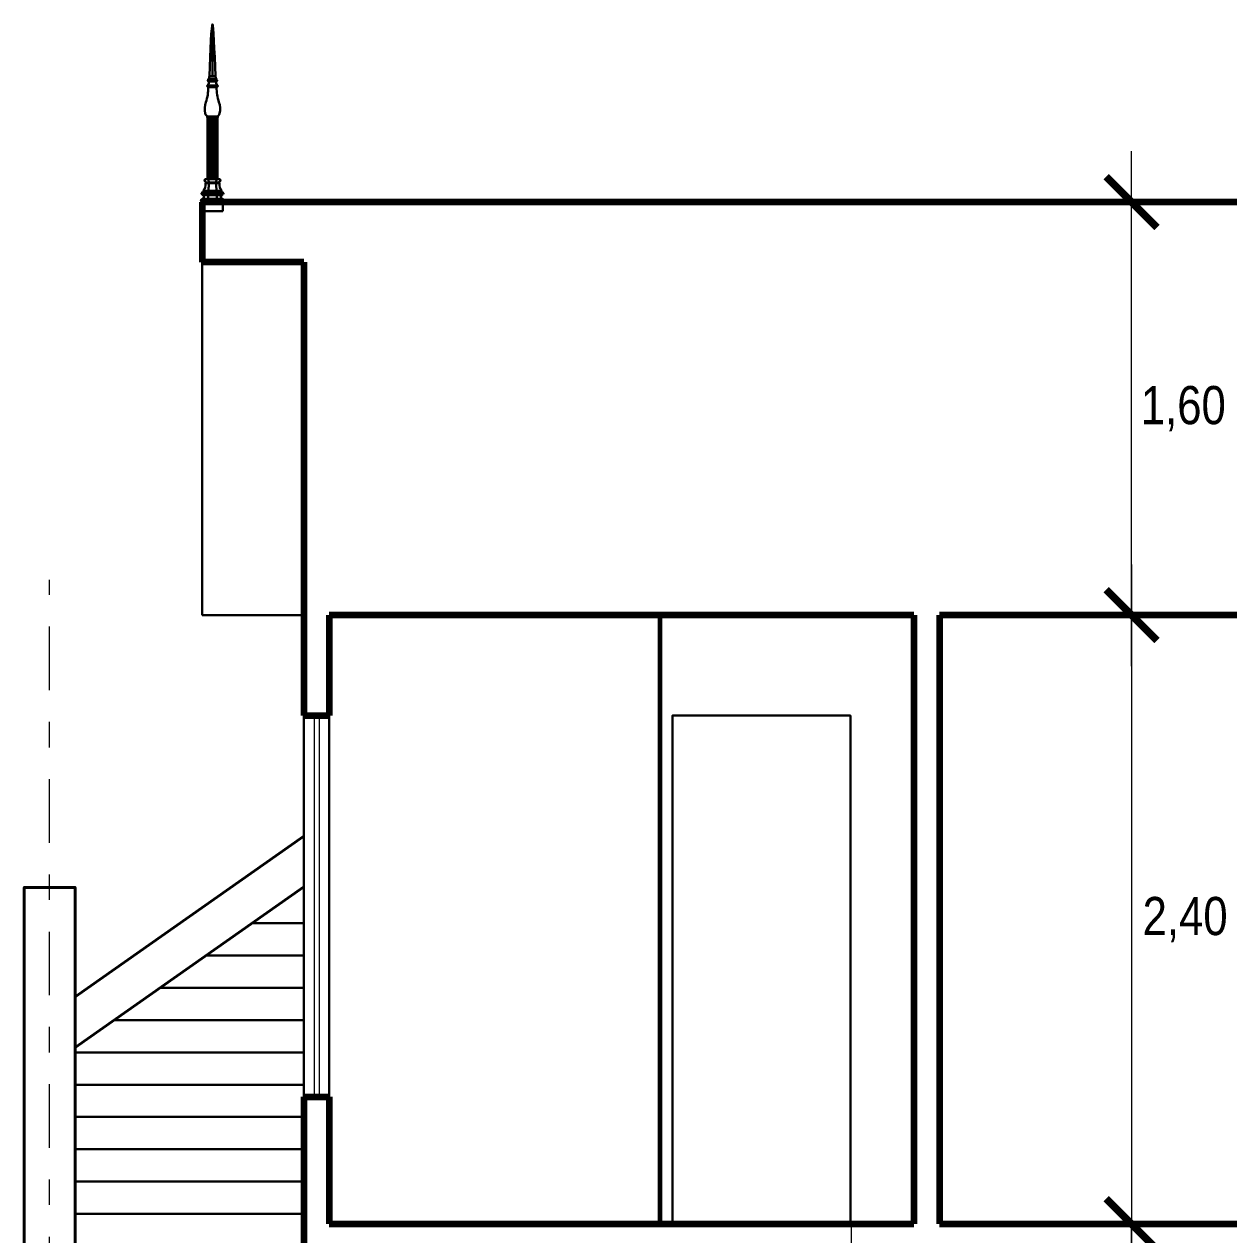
# Model space of a CAD drawing. Header units: millimetres. Extents: x 1119.4 to 1171.3, y 270.1 to 301.5.
# Drawn here: x 1142.909 to 1147.647, y 274.673 to 279.435 of the extents above; entities that cross this region are included whole.
import ezdxf

# ---------------------------------------------------------------- set-up
doc = ezdxf.new("R2010")
doc.units = ezdxf.units.MM
doc.linetypes.add('DASHDOT', pattern=[1, 0.5, -0.25, 0, -0.25])
for name, color, linetype, lineweight in [('01', 146, 'Continuous', 9), ('03', 116, 'Continuous', 30), ('04', 20, 'Continuous', 40), ('06', 192, 'Continuous', 60), ('1 MARGEN', 254, 'Continuous', 100), ('cotas', 86, 'Continuous', 15), ('ejes', 252, 'DASHDOT', 15)]:
    doc.layers.add(name, color=color, linetype=linetype, lineweight=lineweight)
doc.styles.get("Standard").update_dxf_attribs({"font": 'ARIALN.TTF'})

# ---------------------------------------------------------------- blocks, each defined once
blk = doc.blocks.new('_ArchTick')
at = {"color": 0, "linetype": 'ByBlock', "const_width": 0.15}
blk.add_lwpolyline([(-0.5, -0.5), (0.5, 0.5)], dxfattribs=at)

msp = doc.modelspace()

# ---------------------------------------------------------------- linework, layer by layer
at = {"layer": '01'}
for p, q in [((1144.048689894659, 276.7150524880798), (1144.048689894659, 275.2150524880794)), ((1144.068689894659, 276.7150524880798), (1144.06868989466, 275.2150524880794))]:
    msp.add_line(p, q, dxfattribs=at)
at = {"layer": '03', "color": 30}
for p, q in [((1143.64921095614, 279.2303193354794), (1143.64921095614, 279.4350423244632)), ((1143.66108595614, 279.2303193354794), (1143.63733595614, 279.2303193354794)), ((1143.66108595614, 279.2290693354794), (1143.63733595614, 279.2290693354794)), ((1143.66796095614, 279.1945693254794), (1143.63046095614, 279.1945693254794)), ((1143.66796095614, 279.1895693254794), (1143.63046095614, 279.1895693254794)), ((1143.66608595614, 279.2153193354794), (1143.63233595614, 279.2153193354794)), ((1143.66608595614, 279.2115693354795), (1143.63233595614, 279.2115693354795)), ((1143.66546095614, 279.2190693354794), (1143.63296095614, 279.2190693354794)), ((1143.63296095614, 279.2153193354794), (1143.63296095614, 279.2190693354794)), ((1143.63296095614, 279.2110693404793), (1143.63296095614, 279.2115693354795)), ((1143.66546095614, 279.1870693254795), (1143.63296095614, 279.1870693254795)), ((1143.63296095614, 279.1869843354795), (1143.63296095614, 279.1870693254795)), ((1143.66396102114, 279.2095693254794), (1143.63446089614, 279.2095693254794)), ((1143.66546095614, 279.2153193354794), (1143.66546095614, 279.2190693354794)), ((1143.66546095614, 279.2110693404793), (1143.66546095614, 279.2115693354795)), ((1143.66546095614, 279.1869843354795), (1143.66546095614, 279.1870693254795)), ((1143.62909102114, 279.0674766759922), (1143.62909102114, 278.8250524880792)), ((1143.667958539709, 279.0720694953735), (1143.630458539709, 279.0720694953735)), ((1143.667958539709, 279.0670694953735), (1143.630458539709, 279.0670694953735)), ((1143.6304592704, 279.0720694953735), (1143.667957809019, 279.0720694953735)), ((1143.6304592704, 279.0670090559975), (1143.6304592704, 278.8275524880793)), ((1143.665458539709, 279.0645694953736), (1143.632958539709, 279.0645694953736)), ((1143.632958539709, 279.0644845053736), (1143.632958539709, 279.0645694953736)), ((1143.635076719013, 279.0645694953736), (1143.635076719013, 278.8275524880793)), ((1143.642137160642, 279.0645694953736), (1143.642137160642, 278.8275524880793)), ((1143.64921095614, 279.0645694953736), (1143.64921095614, 278.8250524880792)), ((1143.656279918776, 279.0645694953736), (1143.656279918776, 278.8275524880793)), ((1143.663340360405, 279.0645694953736), (1143.663340360405, 278.8275524880793)), ((1143.665458539709, 279.0644845053736), (1143.665458539709, 279.0645694953736)), ((1143.667957809019, 279.0670090559969), (1143.667957809019, 278.8300524880792)), ((1143.66932601114, 279.0674766451914), (1143.66932601114, 278.8250524880792)), ((1143.618064894659, 278.8219274880793), (1143.618064894659, 278.8231774880792)), ((1143.678689894659, 278.8250524880792), (1143.619939894659, 278.8250524880792)), ((1143.673689894659, 278.8100524880792), (1143.623959974659, 278.8100524880792)), ((1143.672439894659, 278.8275524880793), (1143.626189894659, 278.8275524880793)), ((1143.626189894659, 278.8269274880793), (1143.626189894659, 278.8275524880793)), ((1143.671189894659, 278.8125524880793), (1143.627439894659, 278.8125524880793)), ((1143.668064894659, 278.8300524880792), (1143.630564894659, 278.8300524880792)), ((1143.630564894659, 278.8294274880792), (1143.630564894659, 278.8300524880792)), ((1143.633689894659, 278.8231774880792), (1143.633689894659, 278.8219274880793)), ((1143.637749954659, 278.8275524880793), (1143.637514969659, 278.8269274880793)), ((1143.639939894659, 278.8300524880792), (1143.639704909659, 278.8294274880792)), ((1143.658689894659, 278.8300524880792), (1143.658919844659, 278.8294274880792)), ((1143.660874954659, 278.8275524880793), (1143.661109939659, 278.8269274880793)), ((1143.664939894659, 278.8231774880792), (1143.664939894659, 278.8219274880793)), ((1143.668064894659, 278.8294274880792), (1143.668064894659, 278.8300524880792)), ((1143.672439894659, 278.8269274880793), (1143.672439894659, 278.8275524880793)), ((1143.680564894659, 278.8219274880793), (1143.680564894659, 278.8231774880792)), ((1143.606189894659, 278.7688024880792), (1143.606189894659, 278.7700524880793)), ((1143.689939894659, 278.7725524880792), (1143.608689894659, 278.7725524880792)), ((1143.688064894659, 278.7650524880793), (1143.609939894659, 278.7650524880793)), ((1143.610564894659, 278.7725524880792), (1143.610564894659, 278.7744274880793)), ((1143.610564894659, 278.7644274880793), (1143.610564894659, 278.7650524880793)), ((1143.686189894659, 278.7625524880792), (1143.612439894659, 278.7625524880792)), ((1143.613109909659, 278.7679619980793), (1143.613109909659, 278.7700524880793)), ((1143.684314894659, 278.7775524880792), (1143.613689894659, 278.7775524880792)), ((1143.614314894659, 278.7775524880792), (1143.614314894659, 278.7800524880793)), ((1143.684314894659, 278.7800524880793), (1143.614314894659, 278.7800524880793)), ((1143.618319869659, 278.7679619980793), (1143.618319869659, 278.7700524880793)), ((1143.623539904659, 278.7679619980793), (1143.623539904659, 278.7700524880793)), ((1143.628744979659, 278.7688024880792), (1143.628744979659, 278.7700524880793)), ((1143.629939894659, 278.7725524880792), (1143.629939894659, 278.7744274880793)), ((1143.631814894659, 278.7775524880792), (1143.631814894659, 278.7800524880793)), ((1143.638899859659, 278.7677689730792), (1143.638899859659, 278.7702349830793)), ((1143.649314894659, 278.7677689730792), (1143.649314894659, 278.7702349830793)), ((1143.659724899659, 278.7677689730792), (1143.659724899659, 278.7702349830793)), ((1143.666814894659, 278.7775524880792), (1143.666814894659, 278.7800524880793)), ((1143.668689894659, 278.7725524880792), (1143.668689894659, 278.7744274880793)), ((1143.669879929659, 278.7688024880792), (1143.669879929659, 278.7700524880793)), ((1143.675084854659, 278.7679619980793), (1143.675084854659, 278.7700524880793)), ((1143.680304884659, 278.7679619980793), (1143.680304884659, 278.7700524880793)), ((1143.684314894659, 278.7775524880792), (1143.684314894659, 278.7800524880793)), ((1143.685514849659, 278.7679619980793), (1143.685514849659, 278.7700524880793)), ((1143.688064894659, 278.7725524880792), (1143.688064894659, 278.7744274880793)), ((1143.688064894659, 278.7644274880793), (1143.688064894659, 278.7650524880793)), ((1143.692439894659, 278.7688024880792), (1143.692439894659, 278.7700524880793)), ((1143.692437454659, 278.7450524880792), (1143.606189894659, 278.7450524880792)), ((1143.692439894659, 278.7375524880792), (1143.606189894659, 278.7375524880792)), ((1143.689939894659, 278.7475524880791), (1143.608689894659, 278.7475524880791)), ((1143.689939894659, 278.7350524880793), (1143.608689894659, 278.7350524880793)), ((1143.608689894659, 278.7350524880792), (1143.608689894659, 278.7000925134421)), ((1143.689939894659, 278.7350524880792), (1143.689939894659, 278.7000925134422)), ((1143.689939894659, 278.7000925134422), (1143.608689894659, 278.7000925134422))]:
    msp.add_line(p, q, dxfattribs=at)
at = {"layer": '03'}
for p, q in [((1143.608689894659, 278.4991586053598), (1143.608689894659, 277.1101314511985)), ((1144.008689894659, 277.1101314511985), (1143.608689894659, 277.1101314511985)), ((1144.008689894659, 276.7150524880796), (1144.008689894659, 275.2150524880794)), ((1144.108689894659, 276.7150524880796), (1144.10868989466, 275.2150524880794))]:
    msp.add_line(p, q, dxfattribs=at)
at = {"layer": '03', "color": 26}
for p, q in [((1144.00868989466, 275.8980524880794), (1143.80462739466, 275.8980524880794)), ((1144.00868989466, 275.7710524880794), (1143.623828783548, 275.7710524880794)), ((1144.008689894659, 275.6440524880794), (1143.443030172437, 275.6440524880794)), ((1144.008689894659, 275.5170524880793), (1143.262231561326, 275.5170524880793)), ((1144.008689894659, 275.3900524880794), (1143.108689894658, 275.3900524880794)), ((1144.008689894659, 275.2630524880793), (1143.108689894658, 275.2630524880794)), ((1144.008689894659, 275.1360524880794), (1143.108689894658, 275.1360524880794)), ((1144.008689894659, 275.0090524880794), (1143.108689894658, 275.0090524880794)), ((1144.008689894659, 274.8820524880794), (1143.108689894658, 274.8820524880794)), ((1144.008689894659, 274.7550524880794), (1143.108689894658, 274.7550524880794))]:
    msp.add_line(p, q, dxfattribs=at)
at = {"layer": '03', "color": 30}
for points in [[(1143.635109879659, 278.8073714830792), (1143.635002149659, 278.8053330980792), (1143.634889849659, 278.8032949830791), (1143.634774949659, 278.8012570930792), (1143.634654859659, 278.7992194730792), (1143.634524094659, 278.7971824230792), (1143.634384934659, 278.7951459880793), (1143.634238909659, 278.7931100080792), (1143.634079909659, 278.7910749780792), (1143.633882614659, 278.7888793180791), (1143.633689894659, 278.7870119830793), (1143.633601089659, 278.7862847880792), (1143.633504959659, 278.7855584680792), (1143.633401809659, 278.7848334080792), (1143.633284929659, 278.7841109830792), (1143.633149429659, 278.7833921430793), (1143.632999894659, 278.7826744830793), (1143.632831129659, 278.7819586180792), (1143.632594924659, 278.7812684980793), (1143.632250379659, 278.7806321680793), (1143.631814894659, 278.7800524880793)], [(1143.633689894659, 278.8231774880792), (1143.633706374659, 278.8233053930793), (1143.633724839659, 278.8234329980793), (1143.633746049659, 278.8235598730793), (1143.633769854659, 278.8236864830793), (1143.633798079659, 278.8238127130793), (1143.633829969659, 278.8239379880793), (1143.633864759659, 278.8240620030792), (1143.633904894659, 278.8241844930793), (1143.633955094659, 278.8243082430793), (1143.634009874659, 278.8244204680792), (1143.634057174659, 278.8245023330792), (1143.634109969659, 278.8245804980793), (1143.634167344659, 278.8246545380792), (1143.634229904659, 278.8247244980793), (1143.634297959659, 278.8247900380793), (1143.634369979659, 278.8248509980792), (1143.634445969659, 278.8249069930793), (1143.634524859659, 278.8249589880793), (1143.634606339659, 278.8250076630793), (1143.634689959659, 278.8250524880792)], [(1143.633689894659, 278.8219274880793), (1143.633816389659, 278.8211626030793), (1143.633949904659, 278.8203989780792), (1143.634090439659, 278.8196369530792), (1143.634239974659, 278.8188764930793), (1143.634402329659, 278.8181182480793), (1143.634579939659, 278.8173634680792), (1143.634777849659, 278.8166134980793), (1143.634999864659, 278.8158699780793), (1143.635277114659, 278.8150905980792), (1143.635564894659, 278.8144274880792), (1143.635736404659, 278.8141106380792), (1143.635929884659, 278.8138069880793), (1143.636148239659, 278.8135213080793), (1143.636394974659, 278.8132595030793), (1143.636673139659, 278.8130294030792), (1143.636979844659, 278.8128400030793), (1143.637311419659, 278.8126989730793), (1143.637659929659, 278.8126054730793), (1143.638016219659, 278.8125566080793), (1143.638374954659, 278.8125524880793)], [(1143.637149979659, 278.8100524880792), (1143.636984269659, 278.8099937430793), (1143.636819929659, 278.8099295030793), (1143.636655744659, 278.8098600380791), (1143.636494919659, 278.8097845080792), (1143.636340194659, 278.8097014980792), (1143.636189894659, 278.8096094880792), (1143.636043259659, 278.8095078630793), (1143.635904859659, 278.8093959780791), (1143.635779434659, 278.8092738330793), (1143.635664839659, 278.8091379930793), (1143.635559554659, 278.8089830380792), (1143.635469834659, 278.8088184730792), (1143.635393999659, 278.8086473430793), (1143.635329909659, 278.8084714880792), (1143.635275589659, 278.8082921980792), (1143.635229964659, 278.8081105030792), (1143.635191969659, 278.8079270530793), (1143.635159929659, 278.8077424980793), (1143.635132459659, 278.8075572930793), (1143.635109879659, 278.8073714830792)], [(1143.637514969659, 278.8269274880793), (1143.637486284659, 278.8268357430793), (1143.637454849659, 278.8267449930793), (1143.637421279659, 278.8266553880793), (1143.637384964659, 278.8265669980792), (1143.637346514659, 278.8264798330792), (1143.637304854659, 278.8263940030793), (1143.637258774659, 278.8263099280792), (1143.637209944659, 278.8262274930793), (1143.637161729659, 278.8261505080792), (1143.637104964659, 278.8260670080792), (1143.637024244659, 278.8259569930792), (1143.636939864659, 278.8258499880792), (1143.636853499659, 278.8257453530792), (1143.636764849659, 278.8256424680793), (1143.636673139659, 278.8255412630792), (1143.636579909659, 278.8254414730793), (1143.636485459659, 278.8253430530792), (1143.636389939659, 278.8252454730792), (1143.636292894659, 278.8251485780793), (1143.636194929659, 278.8250524880792)], [(1143.638374954659, 278.8125524880793), (1143.638343369659, 278.8123728180792), (1143.638309954659, 278.8121934880793), (1143.638273634659, 278.8120147280792), (1143.638234879659, 278.8118364680793), (1143.638194289659, 278.8116587830792), (1143.638149889659, 278.8114819680793), (1143.638100294659, 278.8113064530793), (1143.638044909659, 278.8111325030793), (1143.637976244659, 278.8109528330792), (1143.637904984659, 278.8107944830792), (1143.637855239659, 278.8106987380793), (1143.637799849659, 278.8106060030792), (1143.637737899659, 278.8105173080793), (1143.637669844659, 278.8104330030793), (1143.637595384659, 278.8103536980792), (1143.637514969659, 278.8102804930793), (1143.637429824659, 278.8102136980792), (1143.637339949659, 278.8101535030793), (1143.637246719659, 278.8100996780793), (1143.637149979659, 278.8100524880792)], [(1143.639704909659, 278.8294274880792), (1143.639676374659, 278.8293357430792), (1143.639644944659, 278.8292449930792), (1143.639611374659, 278.8291553880792), (1143.639574904659, 278.8290669980793), (1143.639536454659, 278.8289798330793), (1143.639494949659, 278.8288940030793), (1143.639448869659, 278.8288099280792), (1143.639399889659, 278.8287274930792), (1143.639351669659, 278.8286505080792), (1143.639294909659, 278.8285670080793), (1143.639214494659, 278.8284571430793), (1143.639129959659, 278.8283499880793), (1143.639040999659, 278.8282451980792), (1143.638949904659, 278.8281424680792), (1143.638858199659, 278.8280412630793), (1143.638764969659, 278.8279414730792), (1143.638670364659, 278.8278428630792), (1143.638574844659, 278.8277454730793), (1143.638480239659, 278.8276485780792), (1143.638384874659, 278.8275524880793)], [(1143.658919844659, 278.8294274880792), (1143.658948534659, 278.8293357430792), (1143.658979964659, 278.8292449930792), (1143.659013384659, 278.8291554980792), (1143.659049849659, 278.8290669980793), (1143.659090899659, 278.8289795680793), (1143.659134844659, 278.8288940030793), (1143.659178329659, 278.8288100780793), (1143.659224869659, 278.8287274930792), (1143.659273084659, 278.8286505080792), (1143.659329849659, 278.8285670080793), (1143.659410414659, 278.8284571430793), (1143.659494949659, 278.8283499880793), (1143.659583754659, 278.8282451980792), (1143.659674849659, 278.8281424680792), (1143.659766709659, 278.8280412630793), (1143.659859939659, 278.8279414730792), (1143.659954544659, 278.8278429030793), (1143.660049909659, 278.8277454730793), (1143.660144514659, 278.8276485780792), (1143.660239884659, 278.8275524880793)], [(1143.664939894659, 278.8219274880793), (1143.664810959659, 278.8211625280793), (1143.664674849659, 278.8203989780792), (1143.664534469659, 278.8196369530792), (1143.664384934659, 278.8188764930793), (1143.664222579659, 278.8181182480793), (1143.664044969659, 278.8173634680792), (1143.663846909659, 278.8166134230793), (1143.663624894659, 278.8158699780793), (1143.663350234659, 278.8150908630793), (1143.663064894659, 278.8144274880792), (1143.662890794659, 278.8141104880792), (1143.662694869659, 278.8138069880793), (1143.662476669659, 278.8135213430793), (1143.662229934659, 278.8132595030793), (1143.661951464659, 278.8130292480793), (1143.661644914659, 278.8128400030793), (1143.661316389659, 278.8126992380793), (1143.660969864659, 278.8126054730793), (1143.660611129659, 278.8125564530793), (1143.660249954659, 278.8125524880793)], [(1143.660249954659, 278.8125524880793), (1143.660281539659, 278.8123728180792), (1143.660314959659, 278.8121934880793), (1143.660351274659, 278.8120147280792), (1143.660389879659, 278.8118364680793), (1143.660430464659, 278.8116588580792), (1143.660474869659, 278.8114819680793), (1143.660527054659, 278.8113062630792), (1143.660584884659, 278.8111325030793), (1143.660651109659, 278.8109529480793), (1143.660719924659, 278.8107944830792), (1143.660769669659, 278.8106987380793), (1143.660824904659, 278.8106060030792), (1143.660886854659, 278.8105173080793), (1143.660954909659, 278.8104330030793), (1143.661029524659, 278.8103536980792), (1143.661109939659, 278.8102804930793), (1143.661195084659, 278.8102136980792), (1143.661284959659, 278.8101535030793), (1143.661378189659, 278.8100996780793), (1143.661474929659, 278.8100524880792)], [(1143.661109939659, 278.8269274880793), (1143.661138474659, 278.8268357430793), (1143.661169909659, 278.8267449930793), (1143.661203474659, 278.8266553880793), (1143.661239944659, 278.8265669980792), (1143.661278399659, 278.8264798330792), (1143.661319899659, 278.8263940030793), (1143.661365984659, 278.8263099280792), (1143.661414964659, 278.8262274930793), (1143.661463179659, 278.8261505080792), (1143.661519944659, 278.8260670080792), (1143.661600509659, 278.8259569930792), (1143.661684889659, 278.8258499880792), (1143.661771254659, 278.8257453530792), (1143.661859909659, 278.8256424680793), (1143.661951614659, 278.8255412630792), (1143.662044844659, 278.8254414730793), (1143.662139299659, 278.8253430530792), (1143.662234969659, 278.8252454730792), (1143.662332014659, 278.8251485780793), (1143.662429979659, 278.8250524880792)], [(1143.661474929659, 278.8100524880792), (1143.661640639659, 278.8099937430793), (1143.661804979659, 278.8099295030793), (1143.661969009659, 278.8098600380791), (1143.662129839659, 278.8097845080792), (1143.662284559659, 278.8097014980792), (1143.662434859659, 278.8096094880792), (1143.662581499659, 278.8095078630793), (1143.662719894659, 278.8093959780791), (1143.662845324659, 278.8092738680792), (1143.662959914659, 278.8091379930793), (1143.663065199659, 278.8089830380792), (1143.663154924659, 278.8088184730792), (1143.663230759659, 278.8086473430793), (1143.663294844659, 278.8084714880792), (1143.663349319659, 278.8082922330792), (1143.663394944659, 278.8081105030792), (1143.663432939659, 278.8079270530793), (1143.663464979659, 278.8077424980793), (1143.663492294659, 278.8075572930793), (1143.663514879659, 278.8073714830792)], [(1143.663514879659, 278.8073714830792), (1143.663622604659, 278.8053331330792), (1143.663734909659, 278.8032949830791), (1143.663852249659, 278.8012570530792), (1143.663974929659, 278.7992194730792), (1143.664103254659, 278.7971824630793), (1143.664239974659, 278.7951459880793), (1143.664385849659, 278.7931100430793), (1143.664544844659, 278.7910749780792), (1143.664744734659, 278.7888792380793), (1143.664939894659, 278.7870119830793), (1143.665026259659, 278.7862848280793), (1143.665119949659, 278.7855584680792), (1143.665222944659, 278.7848334080792), (1143.665339979659, 278.7841109830792), (1143.665475479659, 278.7833922180793), (1143.665624864659, 278.7826744830793), (1143.665796064659, 278.7819585030793), (1143.666034864659, 278.7812684980793), (1143.666379259659, 278.7806321680793), (1143.666814894659, 278.7800524880793)], [(1143.664939894659, 278.8231774880792), (1143.664920824659, 278.8233054730792), (1143.664899919659, 278.8234329980793), (1143.664878709659, 278.8235599130793), (1143.664854904659, 278.8236864830793), (1143.664826829659, 278.8238127130793), (1143.664794939659, 278.8239379880793), (1143.664759994659, 278.8240621180793), (1143.664719864659, 278.8241844930793), (1143.664672254659, 278.8243079730793), (1143.664619919659, 278.8244204680792), (1143.664570174659, 278.8245024830793), (1143.664514939659, 278.8245804980793), (1143.664457414659, 278.8246545780793), (1143.664394854659, 278.8247244980793), (1143.664326949659, 278.8247900380793), (1143.664254929659, 278.8248509980792), (1143.664178939659, 278.8249070330793), (1143.664099899659, 278.8249589880793), (1143.664018419659, 278.8250076630793), (1143.663934954659, 278.8250524880792)], [(1143.613109909659, 278.7700524880793), (1143.613120894659, 278.7702210580793), (1143.613134934659, 278.7703894780792), (1143.613153089659, 278.7705577430792), (1143.613174909659, 278.7707254780793), (1143.613199629659, 278.7708924830793), (1143.613229844659, 278.7710584980792), (1143.613265854659, 278.7712231430793), (1143.613309954659, 278.7713859930792), (1143.613368394659, 278.7715505580792), (1143.613434919659, 278.7717004730792), (1143.613495344659, 278.7718121330793), (1143.613564924659, 278.7719189830792), (1143.613646409659, 278.7720201080792), (1143.613734909659, 278.7721144830792), (1143.613827074659, 278.7722024880792), (1143.613924879659, 278.7722839730793), (1143.614027879659, 278.7723589280793), (1143.614134844659, 278.7724284730792), (1143.614245924659, 278.7724930180792), (1143.614359909659, 278.7725524880792)], [(1143.613109909659, 278.7679619980793), (1143.613120439659, 278.7678123830792), (1143.613134934659, 278.7676629980792), (1143.613152634659, 278.7675136530793), (1143.613174909659, 278.7673649980793), (1143.613202074659, 278.7672174030793), (1143.613234879659, 278.7670709980792), (1143.613273939659, 278.7669261930793), (1143.613319869659, 278.7667834830792), (1143.613369309659, 278.7666508080792), (1143.613434919659, 278.7665069930792), (1143.613541734659, 278.7663188930792), (1143.613664869659, 278.7661414680791), (1143.613798844659, 278.7659748430792), (1143.613944869659, 278.7658179830793), (1143.614103409659, 278.7656708880793), (1143.614269884659, 278.7655329880793), (1143.614442459659, 278.7654032130793), (1143.614619919659, 278.7652804930792), (1143.614800584659, 278.7651634980792), (1143.614984909659, 278.7650524880793)], [(1143.618319869659, 278.7700524880793), (1143.618330854659, 278.7702210980792), (1143.618344894659, 278.7703894780792), (1143.618360459659, 278.7705577080793), (1143.618379839659, 278.7707254780793), (1143.618404554659, 278.7708924080792), (1143.618434919659, 278.7710584980792), (1143.618473374659, 278.7712232180793), (1143.618519914659, 278.7713859930792), (1143.618578354659, 278.7715505580792), (1143.618644884659, 278.7717004730792), (1143.618705459659, 278.7718122830793), (1143.618774889659, 278.7719189830792), (1143.618853469659, 278.7720197680792), (1143.618939834659, 278.7721144830792), (1143.619034594659, 278.7722026780792), (1143.619134844659, 278.7722839730793), (1143.619237839659, 278.7723589680793), (1143.619344954659, 278.7724284730792), (1143.619456039659, 278.7724930180792), (1143.619569869659, 278.7725524880792)], [(1143.618319869659, 278.7679619980793), (1143.618327804659, 278.7678124230792), (1143.618339859659, 278.7676629980792), (1143.618357559659, 278.7675136530793), (1143.618379839659, 278.7673649980793), (1143.618406999659, 278.7672174030793), (1143.618439959659, 278.7670709980792), (1143.618478869659, 278.7669263030792), (1143.618524949659, 278.7667834830792), (1143.618576979659, 278.7666505780792), (1143.618644884659, 278.7665069930792), (1143.618749099659, 278.7663192330792), (1143.618869949659, 278.7661414680791), (1143.619006514659, 278.7659746130793), (1143.619154984659, 278.7658179830793), (1143.619313369659, 278.7656708880793), (1143.619479844659, 278.7655329880793), (1143.619652419659, 278.7654032130793), (1143.619829879659, 278.7652804930792), (1143.620010544659, 278.7651634980792), (1143.620194869659, 278.7650524880793)], [(1143.623539904659, 278.7700524880793), (1143.623550889659, 278.7702210980792), (1143.623564924659, 278.7703894780792), (1143.623580489659, 278.7705577080793), (1143.623599869659, 278.7707254780793), (1143.623624589659, 278.7708924080792), (1143.623654954659, 278.7710584980792), (1143.623693404659, 278.7712232180793), (1143.623739944659, 278.7713859930792), (1143.623798384659, 278.7715505580792), (1143.623864914659, 278.7717004730792), (1143.623925489659, 278.7718122830793), (1143.623994919659, 278.7719189830792), (1143.624073504659, 278.7720197680792), (1143.624159864659, 278.7721144830792), (1143.624254624659, 278.7722026780792), (1143.624354874659, 278.7722839730793), (1143.624457869659, 278.7723589280793), (1143.624564834659, 278.7724284730792), (1143.624675919659, 278.7724930530793), (1143.624789904659, 278.7725524880792)], [(1143.623539904659, 278.7679619980793), (1143.623547834659, 278.7678124230792), (1143.623559889659, 278.7676629980792), (1143.623577589659, 278.7675136530793), (1143.623599869659, 278.7673649980793), (1143.623627029659, 278.7672174030793), (1143.623659834659, 278.7670709980792), (1143.623698899659, 278.7669263030792), (1143.623744979659, 278.7667834830792), (1143.623797014659, 278.7666505430792), (1143.623864914659, 278.7665069930792), (1143.623969129659, 278.7663192330792), (1143.624089979659, 278.7661414680791), (1143.624226549659, 278.7659746530793), (1143.624374864659, 278.7658179830793), (1143.624533399659, 278.7656708880793), (1143.624699874659, 278.7655329880793), (1143.624872454659, 278.7654032130793), (1143.625049909659, 278.7652804930792), (1143.625230574659, 278.7651634980792), (1143.625414904659, 278.7650524880793)], [(1143.628744979659, 278.7700524880793), (1143.628746504659, 278.7702322730793), (1143.628749864659, 278.7704119830793), (1143.628753679659, 278.7705915030792), (1143.628759934659, 278.7707709880792), (1143.628768019659, 278.7709503530792), (1143.628779924659, 278.7711294930792), (1143.628797014659, 278.7713082480792), (1143.628819899659, 278.7714864730792), (1143.628856674659, 278.7716734680793), (1143.628899859659, 278.7718374980792), (1143.628929459659, 278.7719288230793), (1143.628964859659, 278.7720179730793), (1143.629006364659, 278.7721041480793), (1143.629054884659, 278.7721870030791), (1143.629113939659, 278.7722652430792), (1143.629179854659, 278.7723369980793), (1143.629249284659, 278.7724016530792), (1143.629324964659, 278.7724594880792), (1143.629407824659, 278.7725098780793), (1143.629494949659, 278.7725524880792)], [(1143.628744979659, 278.7688024880792), (1143.628753829659, 278.7685134480793), (1143.628764969659, 278.7682244830793), (1143.628775804659, 278.7679357130793), (1143.628789839659, 278.7676469780793), (1143.628809829659, 278.7673582430792), (1143.628834854659, 278.7670700030793), (1143.628865829659, 278.7667825280793), (1143.628904894659, 278.7664959680793), (1143.628960739659, 278.7661920530793), (1143.629024979659, 278.7659309730792), (1143.629066179659, 278.7658083680792), (1143.629114854659, 278.7656884730793), (1143.629172529659, 278.7655723530792), (1143.629239974659, 278.7654619980792), (1143.629316114659, 278.7653593430792), (1143.629404924659, 278.7652669880792), (1143.629509904659, 278.7651886330792), (1143.629624954659, 278.7651264930793), (1143.629745039659, 278.7650809830793), (1143.629869859659, 278.7650524880793)], [(1143.631814894659, 278.7775524880792), (1143.631653154659, 278.7774883630792), (1143.631494919659, 278.7774174880792), (1143.631342939659, 278.7773399730793), (1143.631194929659, 278.7772544830792), (1143.631051344659, 278.7771598030793), (1143.630914934659, 278.7770554730793), (1143.630787519659, 278.7769411830793), (1143.630669874659, 278.7768169780792), (1143.630566879659, 278.7766881180793), (1143.630469834659, 278.7765399930793), (1143.630365919659, 278.7763462830793), (1143.630279859659, 278.7761439880792), (1143.630209214659, 278.7759365080792), (1143.630149859659, 278.7757254780793), (1143.630098434659, 278.7755120830792), (1143.630054949659, 278.7752969730792), (1143.630019854659, 278.7750806380793), (1143.629989944659, 278.7748634680793), (1143.629962784659, 278.7746457280792), (1143.629939894659, 278.7744274880793)], [(1143.629939894659, 278.7650524880793), (1143.629948289659, 278.7648871580792), (1143.629959884659, 278.7647219830793), (1143.629975599659, 278.7645570330793), (1143.629994979659, 278.7643924680792), (1143.630019699659, 278.7642285130793), (1143.630049909659, 278.7640654730793), (1143.630088364659, 278.7639038830793), (1143.630134904659, 278.7637445030791), (1143.630190599659, 278.7635840980793), (1143.630254839659, 278.7634365080793), (1143.630317854659, 278.7633224480793), (1143.630389879659, 278.7632134980793), (1143.630471359659, 278.7631102730793), (1143.630559859659, 278.7630134930793), (1143.630651869659, 278.7629228580793), (1143.630749984659, 278.7628379780792), (1143.630855729659, 278.7627593230793), (1143.630964979659, 278.7626860030791), (1143.631076064659, 278.7626168780793), (1143.631189894659, 278.7625524880792)], [(1143.631189894659, 278.7625524880792), (1143.631427474659, 278.7617946580792), (1143.631649949659, 278.7610319880793), (1143.631859299659, 278.7602650830793), (1143.632049879659, 278.7594934830793), (1143.632218034659, 278.7587168080793), (1143.632359939659, 278.7579349880792), (1143.632469499659, 278.7571480180793), (1143.632544874659, 278.7563569980791), (1143.632582719659, 278.7555582430791), (1143.632574934659, 278.7547689780793), (1143.632521529659, 278.7540171030793), (1143.632424944659, 278.7532694980791), (1143.632289594659, 278.7525281880793), (1143.632119919659, 278.7517939730793), (1143.631918809659, 278.7510674280793), (1143.631689924659, 278.7503490030792), (1143.631434954659, 278.7496388580793), (1143.631159834659, 278.7489364980793), (1143.630870684659, 278.7482408130793), (1143.630564894659, 278.7475524880791)], [(1143.638899859659, 278.7677689730792), (1143.638889329659, 278.7676240130793), (1143.638874984659, 278.7674794730792), (1143.638859574659, 278.7673355480792), (1143.638839889659, 278.7671919980793), (1143.638812574659, 278.7670491780792), (1143.638779924659, 278.7669074980793), (1143.638743299659, 278.7667669680793), (1143.638699964659, 278.7666284930792), (1143.638652819659, 278.7665000530793), (1143.638589949659, 278.7663610030793), (1143.638486189659, 278.7661804180792), (1143.638364884659, 278.7660110080792), (1143.638228774659, 278.7658535730793), (1143.638079849659, 278.7657085030793), (1143.637921769659, 278.7655749480792), (1143.637754839659, 278.7654524980793), (1143.637580124659, 278.7653408030793), (1143.637399919659, 278.7652375030792), (1143.637214219659, 278.7651412580792), (1143.637024859659, 278.7650524880793)], [(1143.638899859659, 278.7702349830793), (1143.638896804659, 278.7703645680792), (1143.638889939659, 278.7704940030793), (1143.638882004659, 278.7706231680793), (1143.638869949659, 278.7707519880793), (1143.638850264659, 278.7708799330793), (1143.638824934659, 278.7710070030793), (1143.638793349659, 278.7711329230792), (1143.638754899659, 278.7712569780791), (1143.638710039659, 278.7713766480791), (1143.638654954659, 278.7714965030792), (1143.638584914659, 278.7716251330793), (1143.638504959659, 278.7717480080793), (1143.638415849659, 278.7718649630791), (1143.638319869659, 278.7719765080792), (1143.638217329659, 278.7720826680792), (1143.638109909659, 278.7721839880793), (1143.637998979659, 278.7722810730793), (1143.637884844659, 278.7723744930793), (1143.637768569659, 278.7724650530793), (1143.637649859659, 278.7725524880792)], [(1143.638899859659, 278.7702349830793), (1143.638903059659, 278.7703645280793), (1143.638909929659, 278.7704940030793), (1143.638920304659, 278.7706232030793), (1143.638934954659, 278.7707519880793), (1143.638954789659, 278.7708800080793), (1143.638979964659, 278.7710070030793), (1143.639008959659, 278.7711328480792), (1143.639044969659, 278.7712569780791), (1143.639089829659, 278.7713766480791), (1143.639144914659, 278.7714965030792), (1143.639214799659, 278.7716249830793), (1143.639294909659, 278.7717480080793), (1143.639386764659, 278.7718653080792), (1143.639484879659, 278.7719765080792), (1143.639584974659, 278.7720825180793), (1143.639689959659, 278.7721839880793), (1143.639800889659, 278.7722810730793), (1143.639914869659, 278.7723744930793), (1143.640031144659, 278.7724650530793), (1143.640149859659, 278.7725524880792)], [(1143.638899859659, 278.7677689730792), (1143.638910539659, 278.7676240530793), (1143.638924879659, 278.7674794730792), (1143.638942734659, 278.7673354330792), (1143.638964859659, 278.7671919980793), (1143.638989729659, 278.7670492530792), (1143.639019944659, 278.7669074980793), (1143.639056564659, 278.7667670780793), (1143.639099899659, 278.7666284930792), (1143.639149644659, 278.7664997480792), (1143.639214949659, 278.7663610030793), (1143.639316114659, 278.7661805680792), (1143.639434984659, 278.7660110080792), (1143.639570939659, 278.7658537630792), (1143.639719864659, 278.7657085030793), (1143.639880689659, 278.7655747580793), (1143.640049909659, 278.7654524980793), (1143.640224929659, 278.7653406480792), (1143.640404984659, 278.7652375030792), (1143.640588089659, 278.7651412930792), (1143.640774859659, 278.7650524880793)], [(1143.649314894659, 278.7677689730792), (1143.649304214659, 278.7676240530793), (1143.649289869659, 278.7674794730792), (1143.649271864659, 278.7673354330792), (1143.649249894659, 278.7671919980793), (1143.649225174659, 278.7670493280792), (1143.649194959659, 278.7669074980793), (1143.649155744659, 278.7667668530793), (1143.649109969659, 278.7666284930792), (1143.649062819659, 278.7665000130793), (1143.648999954659, 278.7663610030793), (1143.648896194659, 278.7661802630793), (1143.648774889659, 278.7660110080792), (1143.648641524659, 278.7658539580792), (1143.648494889659, 278.7657085030793), (1143.648334059659, 278.7655747580793), (1143.648164839659, 278.7654524980793), (1143.647989974659, 278.7653406880793), (1143.647809919659, 278.7652375030792), (1143.647626664659, 278.7651412580792), (1143.647439894659, 278.7650524880793)], [(1143.649314894659, 278.7702349830793), (1143.649311844659, 278.7703645280793), (1143.649304979659, 278.7704940030793), (1143.649294599659, 278.7706232030793), (1143.649279954659, 278.7707519880793), (1143.649260119659, 278.7708800080793), (1143.649234939659, 278.7710070030793), (1143.649205949659, 278.7711328480792), (1143.649169939659, 278.7712569780791), (1143.649125074659, 278.7713764930793), (1143.649069839659, 278.7714965030792), (1143.648997359659, 278.7716253280793), (1143.648914964659, 278.7717480080793), (1143.648825849659, 278.7718649630791), (1143.648729874659, 278.7719765080792), (1143.648627029659, 278.7720828230792), (1143.648519914659, 278.7721839880793), (1143.648411574659, 278.7722808830792), (1143.648299879659, 278.7723744930793), (1143.648183609659, 278.7724650530793), (1143.648064894659, 278.7725524880792)], [(1143.649314894659, 278.7702349830793), (1143.649315504659, 278.7703645280793), (1143.649319929659, 278.7704940030793), (1143.649330309659, 278.7706232030793), (1143.649344954659, 278.7707519880793), (1143.649364794659, 278.7708799330793), (1143.649389969659, 278.7710070030793), (1143.649421554659, 278.7711330380793), (1143.649459854659, 278.7712569780791), (1143.649502119659, 278.7713763780793), (1143.649554914659, 278.7714965030792), (1143.649627549659, 278.7716252880792), (1143.649709944659, 278.7717480080793), (1143.649798904659, 278.7718649630791), (1143.649894884659, 278.7719765080792), (1143.649997419659, 278.7720826680792), (1143.650104844659, 278.7721839880793), (1143.650215774659, 278.7722810730793), (1143.650329909659, 278.7723744930793), (1143.650446184659, 278.7724650530793), (1143.650564894659, 278.7725524880792)], [(1143.649314894659, 278.7677689730792), (1143.649322984659, 278.7676240880793), (1143.649334884659, 278.7674794730792), (1143.649352739659, 278.7673354330792), (1143.649374864659, 278.7671919980793), (1143.649399734659, 278.7670493280792), (1143.649429949659, 278.7669074980793), (1143.649469164659, 278.7667668880792), (1143.649514939659, 278.7666284930792), (1143.649562089659, 278.7665000130793), (1143.649624954659, 278.7663610030793), (1143.649728559659, 278.7661804180792), (1143.649849869659, 278.7660110080792), (1143.649985979659, 278.7658536130792), (1143.650134904659, 278.7657085030793), (1143.650292984659, 278.7655749480792), (1143.650459914659, 278.7654524980793), (1143.650634629659, 278.7653408030793), (1143.650814834659, 278.7652375030792), (1143.651000534659, 278.7651412180792), (1143.651189894659, 278.7650524880793)], [(1143.659724899659, 278.7677689730792), (1143.659714219659, 278.7676240130793), (1143.659699874659, 278.7674794730792), (1143.659684464659, 278.7673355480792), (1143.659664934659, 278.7671919980793), (1143.659637619659, 278.7670491780792), (1143.659604964659, 278.7669074980793), (1143.659568344659, 278.7667670780793), (1143.659524859659, 278.7666284930792), (1143.659475114659, 278.7664997480792), (1143.659409959659, 278.7663610030793), (1143.659308794659, 278.7661805680792), (1143.659189924659, 278.7660110080792), (1143.659053819659, 278.7658535730793), (1143.658904894659, 278.7657085030793), (1143.658746964659, 278.7655751030793), (1143.658579879659, 278.7654524980793), (1143.658402269659, 278.7653404980792), (1143.658219924659, 278.7652375030792), (1143.658036669659, 278.7651412580792), (1143.657849899659, 278.7650524880793)], [(1143.659724899659, 278.7702349830793), (1143.659721849659, 278.7703645280793), (1143.659714979659, 278.7704940030793), (1143.659704604659, 278.7706232830792), (1143.659689959659, 278.7707519880793), (1143.659672714659, 278.7708798580793), (1143.659649979659, 278.7710070030793), (1143.659618394659, 278.7711329230792), (1143.659579939659, 278.7712569780791), (1143.659535079659, 278.7713766480791), (1143.659479844659, 278.7714965030792), (1143.659409804659, 278.7716251330793), (1143.659329849659, 278.7717480080793), (1143.659240889659, 278.7718649630791), (1143.659144914659, 278.7719765080792), (1143.659042219659, 278.7720826680792), (1143.658934954659, 278.7721839880793), (1143.658824019659, 278.7722810730793), (1143.658709884659, 278.7723744930793), (1143.658593614659, 278.7724650930793), (1143.658474899659, 278.7725524880792)], [(1143.659724899659, 278.7702349830793), (1143.659728104659, 278.7703645680792), (1143.659734969659, 278.7704940030793), (1143.659745344659, 278.7706232830792), (1143.659759844659, 278.7707519880793), (1143.659777084659, 278.7708798580793), (1143.659799974659, 278.7710070030793), (1143.659831559659, 278.7711329230792), (1143.659869859659, 278.7712569780791), (1143.659914719659, 278.7713766480791), (1143.659969954659, 278.7714965030792), (1143.660039994659, 278.7716251330793), (1143.660119949659, 278.7717480080793), (1143.660208909659, 278.7718649630791), (1143.660304884659, 278.7719765080792), (1143.660407579659, 278.7720826680792), (1143.660514849659, 278.7721839880793), (1143.660625779659, 278.7722810730793), (1143.660739914659, 278.7723744930793), (1143.660856184659, 278.7724650930793), (1143.660974899659, 278.7725524880792)], [(1143.659724899659, 278.7677689730792), (1143.659735579659, 278.7676240130793), (1143.659749924659, 278.7674794730792), (1143.659765334659, 278.7673355480792), (1143.659784864659, 278.7671919980793), (1143.659812179659, 278.7670491780792), (1143.659844834659, 278.7669074980793), (1143.659881609659, 278.7667669680793), (1143.659924944659, 278.7666284930792), (1143.659972094659, 278.7665000130793), (1143.660034959659, 278.7663610030793), (1143.660138564659, 278.7661804180792), (1143.660259874659, 278.7660110080792), (1143.660395979659, 278.7658535730793), (1143.660544909659, 278.7657085030793), (1143.660702834659, 278.7655751030793), (1143.660869919659, 278.7654524980793), (1143.661047529659, 278.7653404980792), (1143.661229874659, 278.7652375030792), (1143.661413134659, 278.7651412930792), (1143.661599899659, 278.7650524880793)], [(1143.667439894659, 278.7625524880792), (1143.667199724659, 278.7617945830792), (1143.666974959659, 278.7610319880793), (1143.666765609659, 278.7602650430792), (1143.666574874659, 278.7594934830793), (1143.666409319659, 278.7587169230793), (1143.666269854659, 278.7579349880792), (1143.666157854659, 278.7571480180793), (1143.666079879659, 278.7563569980791), (1143.666042189659, 278.7555582430791), (1143.666049974659, 278.7547689780793), (1143.666103379659, 278.7540171030793), (1143.666199964659, 278.7532694980791), (1143.666335159659, 278.7525282280793), (1143.666504839659, 278.7517939730793), (1143.666705949659, 278.7510673880793), (1143.666934984659, 278.7503490030792), (1143.667189804659, 278.7496389730793), (1143.667464919659, 278.7489364980793), (1143.667756514659, 278.7482408130793), (1143.668064894659, 278.7475524880791)], [(1143.666814894659, 278.7775524880792), (1143.666973894659, 278.7774884380792), (1143.667129839659, 278.7774174880792), (1143.667281969659, 278.7773399730793), (1143.667429979659, 278.7772544830792), (1143.667573564659, 278.7771597630792), (1143.667709974659, 278.7770554730793), (1143.667837234659, 278.7769411830793), (1143.667954879659, 278.7768169780792), (1143.668057879659, 278.7766881530792), (1143.668154924659, 278.7765399930793), (1143.668258834659, 278.7763462430793), (1143.668344894659, 278.7761439880792), (1143.668415544659, 278.7759365080792), (1143.668474899659, 278.7757254780793), (1143.668526319659, 278.7755121230791), (1143.668569959659, 278.7752969730792), (1143.668607499659, 278.7750806030792), (1143.668639849659, 278.7748634680793), (1143.668667009659, 278.7746457280792), (1143.668689894659, 278.7744274880793)], [(1143.668689894659, 278.7650524880793), (1143.668678909659, 278.7648871230792), (1143.668664869659, 278.7647219830793), (1143.668649309659, 278.7645570330793), (1143.668629929659, 278.7643924680792), (1143.668605209659, 278.7642285130793), (1143.668574844659, 278.7640654730793), (1143.668536394659, 278.7639038830793), (1143.668489854659, 278.7637445030791), (1143.668434159659, 278.7635840980793), (1143.668369919659, 278.7634365080793), (1143.668306899659, 278.7633224480793), (1143.668234879659, 278.7632134980793), (1143.668153399659, 278.7631102730793), (1143.668064894659, 278.7630134930793), (1143.667972884659, 278.7629228580793), (1143.667874924659, 278.7628379780792), (1143.667769029659, 278.7627591680792), (1143.667659929659, 278.7626860030791), (1143.667551284659, 278.7626169180793), (1143.667439894659, 278.7625524880792)], [(1143.669879929659, 278.7688024880792), (1143.669873674659, 278.7685134480793), (1143.669864974659, 278.7682244830793), (1143.669851394659, 278.7679356730793), (1143.669834914659, 278.7676469780793), (1143.669814924659, 278.7673582430792), (1143.669789904659, 278.7670700030793), (1143.669758924659, 278.7667825280793), (1143.669719864659, 278.7664959680793), (1143.669664019659, 278.7661920930792), (1143.669599929659, 278.7659309730792), (1143.669558579659, 278.7658083680792), (1143.669509904659, 278.7656884730793), (1143.669452379659, 278.7655723530792), (1143.669384934659, 278.7654619980792), (1143.669308489659, 278.7653591530793), (1143.669219834659, 278.7652669880792), (1143.669117754659, 278.7651890180791), (1143.669004839659, 278.7651264930793), (1143.668882309659, 278.7650808330793), (1143.668754899659, 278.7650524880793)], [(1143.669879929659, 278.7700524880793), (1143.669880844659, 278.7702322730793), (1143.669879929659, 278.7704119830793), (1143.669876114659, 278.7705915030792), (1143.669869859659, 278.7707709880792), (1143.669859179659, 278.7709503930793), (1143.669844834659, 278.7711294930792), (1143.669827744659, 278.7713082480792), (1143.669804854659, 278.7714864730792), (1143.669768084659, 278.7716734680793), (1143.669724899659, 278.7718374980792), (1143.669695299659, 278.7719288230793), (1143.669659899659, 278.7720179730793), (1143.669618394659, 278.7721043380793), (1143.669569869659, 278.7721870030791), (1143.669513564659, 278.7722648980792), (1143.669449934659, 278.7723369980793), (1143.669378069659, 278.7724018830793), (1143.669299944659, 278.7724594880792), (1143.669217089659, 278.7725098380793), (1143.669129959659, 278.7725524880792)], [(1143.675084854659, 278.7679619980793), (1143.675076919659, 278.7678124230792), (1143.675064864659, 278.7676629980792), (1143.675047164659, 278.7675136530793), (1143.675024889659, 278.7673649980793), (1143.674997724659, 278.7672174030793), (1143.674964919659, 278.7670709980792), (1143.674926009659, 278.7669263030792), (1143.674879929659, 278.7667834830792), (1143.674827744659, 278.7666505430792), (1143.674759844659, 278.7665069930792), (1143.674655779659, 278.7663192330792), (1143.674534929659, 278.7661414680791), (1143.674398359659, 278.7659746530793), (1143.674249894659, 278.7658179830793), (1143.674091354659, 278.7656708880793), (1143.673924879659, 278.7655329880793), (1143.673752304659, 278.7654032130793), (1143.673574844659, 278.7652804930792), (1143.673394179659, 278.7651634980792), (1143.673209854659, 278.7650524880793)], [(1143.675084854659, 278.7700524880793), (1143.675073869659, 278.7702210980792), (1143.675059984659, 278.7703894780792), (1143.675044264659, 278.7705577080793), (1143.675024889659, 278.7707254780793), (1143.675000169659, 278.7708924080792), (1143.674969954659, 278.7710584980792), (1143.674931504659, 278.7712232180793), (1143.674884964659, 278.7713859930792), (1143.674826524659, 278.7715505580792), (1143.674759844659, 278.7717004730792), (1143.674699264659, 278.7718122830793), (1143.674629839659, 278.7719189830792), (1143.674551254659, 278.7720197680792), (1143.674464889659, 278.7721144830792), (1143.674370134659, 278.7722026780792), (1143.674269884659, 278.7722839730793), (1143.674166884659, 278.7723589280793), (1143.674059919659, 278.7724284730792), (1143.673948839659, 278.7724930180792), (1143.673834854659, 278.7725524880792)], [(1143.680304884659, 278.7679619980793), (1143.680296949659, 278.7678124230792), (1143.680284899659, 278.7676629980792), (1143.680267199659, 278.7675136530793), (1143.680244919659, 278.7673649980793), (1143.680217759659, 278.7672174030793), (1143.680184954659, 278.7670709980792), (1143.680145889659, 278.7669261930793), (1143.680099959659, 278.7667834830792), (1143.680050369659, 278.7666508080792), (1143.679984909659, 278.7665069930792), (1143.679878249659, 278.7663190430793), (1143.679754959659, 278.7661414680791), (1143.679618394659, 278.7659746530793), (1143.679469924659, 278.7658179830793), (1143.679311234659, 278.7656707380793), (1143.679144914659, 278.7655329880793), (1143.678975234659, 278.7654035530793), (1143.678799909659, 278.7652804930792), (1143.678616804659, 278.7651634580793), (1143.678429884659, 278.7650524880793)], [(1143.680304884659, 278.7700524880793), (1143.680293899659, 278.7702210980792), (1143.680279859659, 278.7703894780792), (1143.680264144659, 278.7705577080793), (1143.680244919659, 278.7707254780793), (1143.680220199659, 278.7708924080792), (1143.680189834659, 278.7710584980792), (1143.680151384659, 278.7712233330792), (1143.680104844659, 278.7713859930792), (1143.680048994659, 278.7715502930793), (1143.679984909659, 278.7717004730792), (1143.679921739659, 278.7718124380792), (1143.679849869659, 278.7719189830792), (1143.679771134659, 278.7720199180793), (1143.679684919659, 278.7721144830792), (1143.679593064659, 278.7722023380793), (1143.679494949659, 278.7722839730793), (1143.679389359659, 278.7723591230792), (1143.679279954659, 278.7724284730792), (1143.679168869659, 278.7724930530793), (1143.679054884659, 278.7725524880792)], [(1143.685514849659, 278.7679619980793), (1143.685506914659, 278.7678124230792), (1143.685494859659, 278.7676629980792), (1143.685477159659, 278.7675136530793), (1143.685454879659, 278.7673649980793), (1143.685427719659, 278.7672174030793), (1143.685394914659, 278.7670709980792), (1143.685356004659, 278.7669263030792), (1143.685309919659, 278.7667834830792), (1143.685257734659, 278.7666505430792), (1143.685189834659, 278.7665069930792), (1143.685085769659, 278.7663192330792), (1143.684964919659, 278.7661414680791), (1143.684828354659, 278.7659746530793), (1143.684679884659, 278.7658179830793), (1143.684521349659, 278.7656708880793), (1143.684354874659, 278.7655329880793), (1143.684182299659, 278.7654032480792), (1143.684004839659, 278.7652804930792), (1143.683824174659, 278.7651634580793), (1143.683639849659, 278.7650524880793)], [(1143.685514849659, 278.7700524880793), (1143.685503859659, 278.7702210980792), (1143.685489974659, 278.7703894780792), (1143.685474259659, 278.7705576280792), (1143.685454879659, 278.7707254780793), (1143.685427719659, 278.7708925230793), (1143.685394914659, 278.7710584980792), (1143.685359054659, 278.7712231430793), (1143.685314959659, 278.7713859930792), (1143.685256514659, 278.7715505580792), (1143.685189834659, 278.7717004730792), (1143.685129409659, 278.7718122830793), (1143.685059984659, 278.7719189830792), (1143.684981249659, 278.7720197680792), (1143.684894884659, 278.7721144830792), (1143.684800124659, 278.7722026780792), (1143.684699874659, 278.7722839730793), (1143.684596879659, 278.7723589280793), (1143.684489914659, 278.7724284730792), (1143.684378829659, 278.7724930530793), (1143.684264849659, 278.7725524880792)], [(1143.627749954659, 278.7450524880792), (1143.627645739659, 278.7449447630793), (1143.627544874659, 278.7448329880792), (1143.627444929659, 278.7447177080792), (1143.627349869659, 278.7445989980793), (1143.627262129659, 278.7444763180793), (1143.627179884659, 278.7443499730792), (1143.627104509659, 278.7442199280792), (1143.627034929659, 278.7440864930793), (1143.626974199659, 278.7439625130793), (1143.626909959659, 278.7438114930793), (1143.626822679659, 278.7435711630793), (1143.626749894659, 278.7433259930792), (1143.626689774659, 278.7430775830792), (1143.626639879659, 278.7428269930792), (1143.626598374659, 278.7425751080792), (1143.626564959659, 278.7423220030793), (1143.626539169659, 278.7420677530793), (1143.626519944659, 278.7418129730793), (1143.626506974659, 278.7415586430793), (1143.626499954659, 278.7413024880792), (1143.626499344659, 278.7410407230792), (1143.626504839659, 278.7407789980791), (1143.626516434659, 278.7405175380793), (1143.626534899659, 278.7402564980792), (1143.626560684659, 278.7399959530793), (1143.626594864659, 278.7397364780793), (1143.626639269659, 278.7394786030793), (1143.626694959659, 278.7392229830792), (1143.626768814659, 278.7389575930792), (1143.626849839659, 278.7387239830792), (1143.626908739659, 278.7385868030792), (1143.626974959659, 278.7384529830792), (1143.627048814659, 278.7383231330792), (1143.627129839659, 278.7381974780793), (1143.627218949659, 278.7380765880793), (1143.627314924659, 278.7379610030791), (1143.627417314659, 278.7378509880792), (1143.627524889659, 278.7377465030793), (1143.627635209659, 278.7376468630792), (1143.627749954659, 278.7375524880792)], [(1143.629194959659, 278.7475524880791), (1143.629076249659, 278.7474987780793), (1143.628959974659, 278.7474394980793), (1143.628845534659, 278.7473749880793), (1143.628734909659, 278.7473044930791), (1143.628629624659, 278.7472270580793), (1143.628529984659, 278.7471424830792), (1143.628436449659, 278.7470509330792), (1143.628349929659, 278.7469524730792), (1143.628273484659, 278.7468524530792), (1143.628199934659, 278.7467369830791), (1143.628118454659, 278.7465812280792), (1143.628049944659, 278.7464194830793), (1143.627993484659, 278.7462540780792), (1143.627944959659, 278.7460860030793), (1143.627902084659, 278.7459159080793), (1143.627864854659, 278.7457444730793), (1143.627830519659, 278.7455722780792), (1143.627799849659, 278.7453994730793), (1143.627773454659, 278.7452262080793), (1143.627749954659, 278.7450524880792)], [(1143.629194959659, 278.7350524880793), (1143.629076249659, 278.7351061980793), (1143.628959974659, 278.7351654780792), (1143.628845534659, 278.7352299880793), (1143.628734909659, 278.7353004830793), (1143.628629624659, 278.7353779180793), (1143.628529984659, 278.7354624930791), (1143.628436449659, 278.7355540430792), (1143.628349929659, 278.7356525030792), (1143.628273484659, 278.7357525630792), (1143.628199934659, 278.7358679930792), (1143.628118454659, 278.7360237480792), (1143.628049944659, 278.7361854930792), (1143.627993484659, 278.7363508980793), (1143.627944959659, 278.7365189730792), (1143.627902084659, 278.7366890680793), (1143.627864854659, 278.7368605030792), (1143.627830519659, 278.7370326980791), (1143.627799849659, 278.7372055030793), (1143.627773454659, 278.7373787680792), (1143.627749954659, 278.7375524880792)], [(1143.669429949659, 278.7475524880791), (1143.669551714659, 278.7474985480793), (1143.669669969659, 278.7474394980793), (1143.669781509659, 278.7473751030792), (1143.669889849659, 278.7473044930791), (1143.669995134659, 278.7472270580793), (1143.670094924659, 278.7471424830792), (1143.670188459659, 278.7470509330792), (1143.670274979659, 278.7469524730792), (1143.670351424659, 278.7468524530792), (1143.670424974659, 278.7467369830791), (1143.670506454659, 278.7465812280792), (1143.670574964659, 278.7464194830793), (1143.670631424659, 278.7462540780792), (1143.670679949659, 278.7460860030793), (1143.670722669659, 278.7459159080793), (1143.670759904659, 278.7457444730793), (1143.670794234659, 278.7455722780792), (1143.670824904659, 278.7453994730793), (1143.670851454659, 278.7452261730792), (1143.670874954659, 278.7450524880792)], [(1143.669429949659, 278.7350524880793), (1143.669551714659, 278.7351064280792), (1143.669669969659, 278.7351654780792), (1143.669781509659, 278.7352298730792), (1143.669889849659, 278.7353004830793), (1143.669995134659, 278.7353779180793), (1143.670094924659, 278.7354624930791), (1143.670188459659, 278.7355540430792), (1143.670274979659, 278.7356525030792), (1143.670351424659, 278.7357525630792), (1143.670424974659, 278.7358679930792), (1143.670506454659, 278.7360237480792), (1143.670574964659, 278.7361854930792), (1143.670631424659, 278.7363508980793), (1143.670679949659, 278.7365189730792), (1143.670722669659, 278.7366890680793), (1143.670759904659, 278.7368605030792), (1143.670794234659, 278.7370326980791), (1143.670824904659, 278.7372055030793), (1143.670851454659, 278.7373788030793), (1143.670874954659, 278.7375524880792)], [(1143.670874954659, 278.7450524880792), (1143.670981919659, 278.7449444580792), (1143.671084914659, 278.7448329880792), (1143.671182114659, 278.7447178630792), (1143.671274889659, 278.7445989980793), (1143.671362624659, 278.7444764680793), (1143.671444869659, 278.7443499730792), (1143.671522844659, 278.7442197030791), (1143.671594864659, 278.7440864930793), (1143.671652999659, 278.7439625930792), (1143.671714949659, 278.7438114930793), (1143.671802229659, 278.7435711630793), (1143.671874864659, 278.7433259930792), (1143.671934984659, 278.7430775830792), (1143.671984879659, 278.7428269930792), (1143.672026384659, 278.7425751080792), (1143.672059954659, 278.7423220030793), (1143.672085739659, 278.7420677930793), (1143.672104964659, 278.7418129730793), (1143.672117934659, 278.7415586430793), (1143.672124954659, 278.7413024880792), (1143.672125564659, 278.7410407230792), (1143.672119919659, 278.7407789980791), (1143.672108324659, 278.7405175780792), (1143.672089859659, 278.7402564980792), (1143.672064074659, 278.7399959530793), (1143.672029894659, 278.7397364780793), (1143.671985639659, 278.7394786030793), (1143.671929949659, 278.7392229830792), (1143.671855944659, 278.7389576330793), (1143.671774919659, 278.7387239830792), (1143.671716169659, 278.7385868030792), (1143.671649949659, 278.7384529830792), (1143.671576094659, 278.7383231330792), (1143.671494919659, 278.7381974780793), (1143.671405654659, 278.7380764380792), (1143.671309984659, 278.7379610030791), (1143.671210344659, 278.7378512930793), (1143.671104904659, 278.7377465030793), (1143.670992144659, 278.7376468230792), (1143.670874954659, 278.7375524880792)]]:
    msp.add_lwpolyline(points, dxfattribs=at)
at = {"layer": '03'}
msp.add_lwpolyline([(1145.45868989466, 274.7150524880796), (1146.158689894659, 274.7150524880796), (1146.158689894659, 276.7150524880796), (1145.45868989466, 276.7150524880796)], close=True, dxfattribs=at)
at = {"layer": '03', "color": 30}
for centre, radius, start, end in [((1143.61514601614, 279.2328193354795), 0.02250005, 322.3330080000709, 350.4079900000347), ((1143.63733595614, 279.2296943354794), 0.000625, 90, 270), ((1143.68327101614, 279.2328193354795), 0.02250005, 189.5919950000949, 217.667006999994), ((1143.66108595614, 279.2296943354794), 0.000625, 270, 90), ((1143.44546095614, 279.1869843354795), 0.1875, 341.8049929998962, 0), ((1143.63046095614, 279.1920693254795), 0.0025, 90, 270), ((1143.63296095614, 279.1945693254794), 0.002500005, 136.6190029999989, 180), ((1143.63233595614, 279.2134443354794), 0.001875, 90, 270), ((1143.63296095614, 279.1895693254794), 0.0025, 180, 270), ((1143.61296095614, 279.2095393404794), 0.0225, 323.9140009998301, 0.07732400005813232), ((1143.63446089614, 279.2110693404793), 0.00149994, 180, 270), ((1143.68546095614, 279.2095393404794), 0.0225, 179.9230039999636, 216.0859990001671), ((1143.66396102114, 279.2110693404793), 0.001500015, 270, 0), ((1143.66546095614, 279.1895693254794), 0.0025, 270, 0), ((1143.85296095614, 279.1869843354795), 0.1875, 180, 198.1950070001037), ((1143.66608595614, 279.2134443354794), 0.001875, 270, 90), ((1143.66546095614, 279.1945693254794), 0.0025, 0, 43.38069899999205), ((1143.66796095614, 279.1920693254795), 0.0025, 270, 90), ((1143.70671095614, 279.1011148104794), 0.0875, 161.8049929998963, 191.2700039998875), ((1143.64219603614, 279.0912658354795), 0.02249995, 198.8020020000117, 238.5579990001888), ((1143.65622099614, 279.0912658354795), 0.02250005, 301.441985999742, 341.1979979999878), ((1143.59171095614, 279.1011148104794), 0.0875, 348.7300110000115, 18.19490099986451), ((1143.630458539709, 279.0695694953736), 0.0025, 90, 270), ((1143.632958539709, 279.0670694953735), 0.0025, 180, 270), ((1143.665458539709, 279.0670694953735), 0.0025, 270, 0), ((1143.667958539709, 279.0695694953736), 0.0025, 270, 90), ((1143.577829909659, 278.8042004730793), 0.04375005, 326.4989929998242, 4.155950000052625), ((1143.619939894659, 278.8231774880792), 0.001875, 90, 180), ((1143.627439894659, 278.8219274880793), 0.009375, 180, 270), ((1143.623959974659, 278.8075524880793), 0.0025, 90, 184.1549990000483), ((1143.624314894659, 278.8269274880793), 0.001875, 270, 0), ((1143.624939894659, 278.8125524880793), 0.0025, 270, 0), ((1143.628689894659, 278.8294274880792), 0.001875, 270, 0), ((1143.669939894659, 278.8294274880792), 0.001875, 180, 270), ((1143.671189894659, 278.8219274880793), 0.009375, 270, 0), ((1143.673689894659, 278.8125524880793), 0.0025, 180, 270), ((1143.674314894659, 278.8269274880793), 0.001875, 180, 270), ((1143.674664934659, 278.8075524880793), 0.00250001, 355.8439940000179, 90), ((1143.720794844659, 278.8042004730793), 0.04375, 175.8439940000183, 213.5010070001757), ((1143.678689894659, 278.8231774880792), 0.001875, 0, 90), ((1143.608689894659, 278.7700524880793), 0.0025, 90, 180), ((1143.609939894659, 278.7688024880792), 0.00375, 180, 270), ((1143.613689894659, 278.7744274880793), 0.003125, 90, 180), ((1143.612439894659, 278.7644274880793), 0.001875, 180, 270), ((1143.605874954659, 278.7555994780793), 0.01, 306.4200130002009, 44.05239899980506), ((1143.692749954659, 278.7555994780793), 0.01, 135.9479979997724, 233.5800020000921), ((1143.684939894659, 278.7744274880793), 0.003125, 0, 90), ((1143.686189894659, 278.7644274880793), 0.001875, 270, 0), ((1143.688689894659, 278.7688024880792), 0.00375, 270, 0), ((1143.689939894659, 278.7700524880793), 0.0025, 0, 90), ((1143.607749954659, 278.7413024880792), 0.0040625, 112.6200030000933, 247.3800049999572), ((1143.608689894659, 278.7450524880792), 0.0025, 90, 180), ((1143.608689894659, 278.7375524880792), 0.0025, 180, 270), ((1143.689939894659, 278.7450524880792), 0.0025, 0, 90), ((1143.689939894659, 278.7375524880792), 0.0025, 270, 0), ((1143.690874954659, 278.7413024880792), 0.0040625, 292.6199950000428, 67.38009599974563)]:
    msp.add_arc(centre, radius, start, end, dxfattribs=at)
msp.add_spline([(1143.637334771287, 279.230330526946), (1143.64921095614, 279.4350423244616), (1143.661036605179, 279.2303193354794)], degree=3, dxfattribs=at)
at = {"layer": '04'}
for p, q in [((1144.008689894659, 276.2413939514942), (1143.108689894658, 275.6091988295417)), ((1144.008689894659, 276.041393951494), (1143.108689894658, 275.4091988295415))]:
    msp.add_line(p, q, dxfattribs=at)
msp.add_lwpolyline([(1142.908689894658, 272.0150524880794), (1143.108689894658, 272.0150524880794), (1143.108689894658, 276.0389549271025), (1142.908689894658, 276.0389549271025)], close=True, dxfattribs=at)
at = {"layer": '06'}
msp.add_line((1145.40868989466, 277.1101314511986), (1145.40868989466, 274.7150524880794), dxfattribs=at)
at = {"layer": '1 MARGEN'}
for p, q in [((1149.387286232933, 278.7350524880795), (1143.608689894659, 278.7350524880794)), ((1143.608689894659, 278.7350524880794), (1143.608689894659, 278.4991586053598)), ((1144.008689894659, 278.4991586053598), (1143.608689894659, 278.4991586053598)), ((1144.008689894659, 278.4991586053598), (1144.008689894659, 276.7150524880793)), ((1144.10868989466, 277.1101314511985), (1144.108689894659, 276.7150524880794)), ((1146.408689894661, 277.1101314511986), (1144.10868989466, 277.1101314511986)), ((1146.408689894661, 277.1101314511986), (1146.40868989466, 274.7150524880794)), ((1146.508689894661, 277.1101314511985), (1146.50868989466, 274.7150524880794)), ((1148.45868989466, 277.1101314511986), (1146.508689894661, 277.1101314511986)), ((1144.008689894659, 276.7150524880794), (1144.108689894659, 276.7150524880794)), ((1144.008689894659, 275.2150524880794), (1144.108689894659, 275.2150524880794)), ((1144.008689894659, 275.2150524880793), (1144.008689894659, 274.2150524880796)), ((1144.108689894659, 275.2150524880794), (1144.10868989466, 274.7150524880794)), ((1144.108689894659, 274.7150524880794), (1146.40868989466, 274.7150524880794)), ((1146.50868989466, 274.7150524880794), (1148.45868989466, 274.7150524880796))]:
    msp.add_line(p, q, dxfattribs=at)
at = {"layer": 'cotas'}
for p, q in [((1147.265002553018, 276.9101314511986), (1147.265002553018, 278.9350524880795)), ((1147.008689894661, 278.7350524880795), (1147.340002553018, 278.7350524880795)), ((1147.265002553018, 277.3101314511986), (1147.265002553018, 274.5150524880795)), ((1146.758689894661, 277.1101314511985), (1147.340002553018, 277.1101314511985)), ((1147.008689894661, 277.1101314511985), (1147.340002553018, 277.1101314511985)), ((1146.161984137846, 274.7150524880794), (1146.161984137846, 272.0150524880795)), ((1146.758689894661, 274.7150524880794), (1147.340002553018, 274.7150524880794)), ((1147.265002553018, 271.8150524880795), (1147.265002553018, 274.7150524880794))]:
    msp.add_line(p, q, dxfattribs=at)
at = {"layer": 'ejes', "ltscale": 0.5}
msp.add_line((1143.008689894658, 272.0150524880794), (1143.008689894658, 277.2487049590308), dxfattribs=at)

# ---------------------------------------------------------------- block references
at = {"layer": 'cotas', "xscale": 0.1999999999999993, "yscale": 0.1999999999999993, "zscale": 0.1999999999999993}
for p, rotation in [((1147.265002553018, 278.7350524880795), 90), ((1147.265002553018, 277.1101314511985), 90), ((1147.265002553018, 277.1101314511985), 270), ((1147.265002553018, 274.7150524880794), 270)]:
    msp.add_blockref('_ArchTick', p, dxfattribs=dict(at, rotation=rotation))

# ---------------------------------------------------------------- texts
at = {"layer": 'cotas', "char_height": 0.15, "attachment_point": 5}
for s, insert in [('1,60', (1147.468481407042, 277.9225919696393)), ('2,40', (1147.475592593946, 275.9125919696392))]:
    msp.add_mtext(s, dxfattribs=dict(at, insert=insert))

doc.saveas('drawing.dxf')
